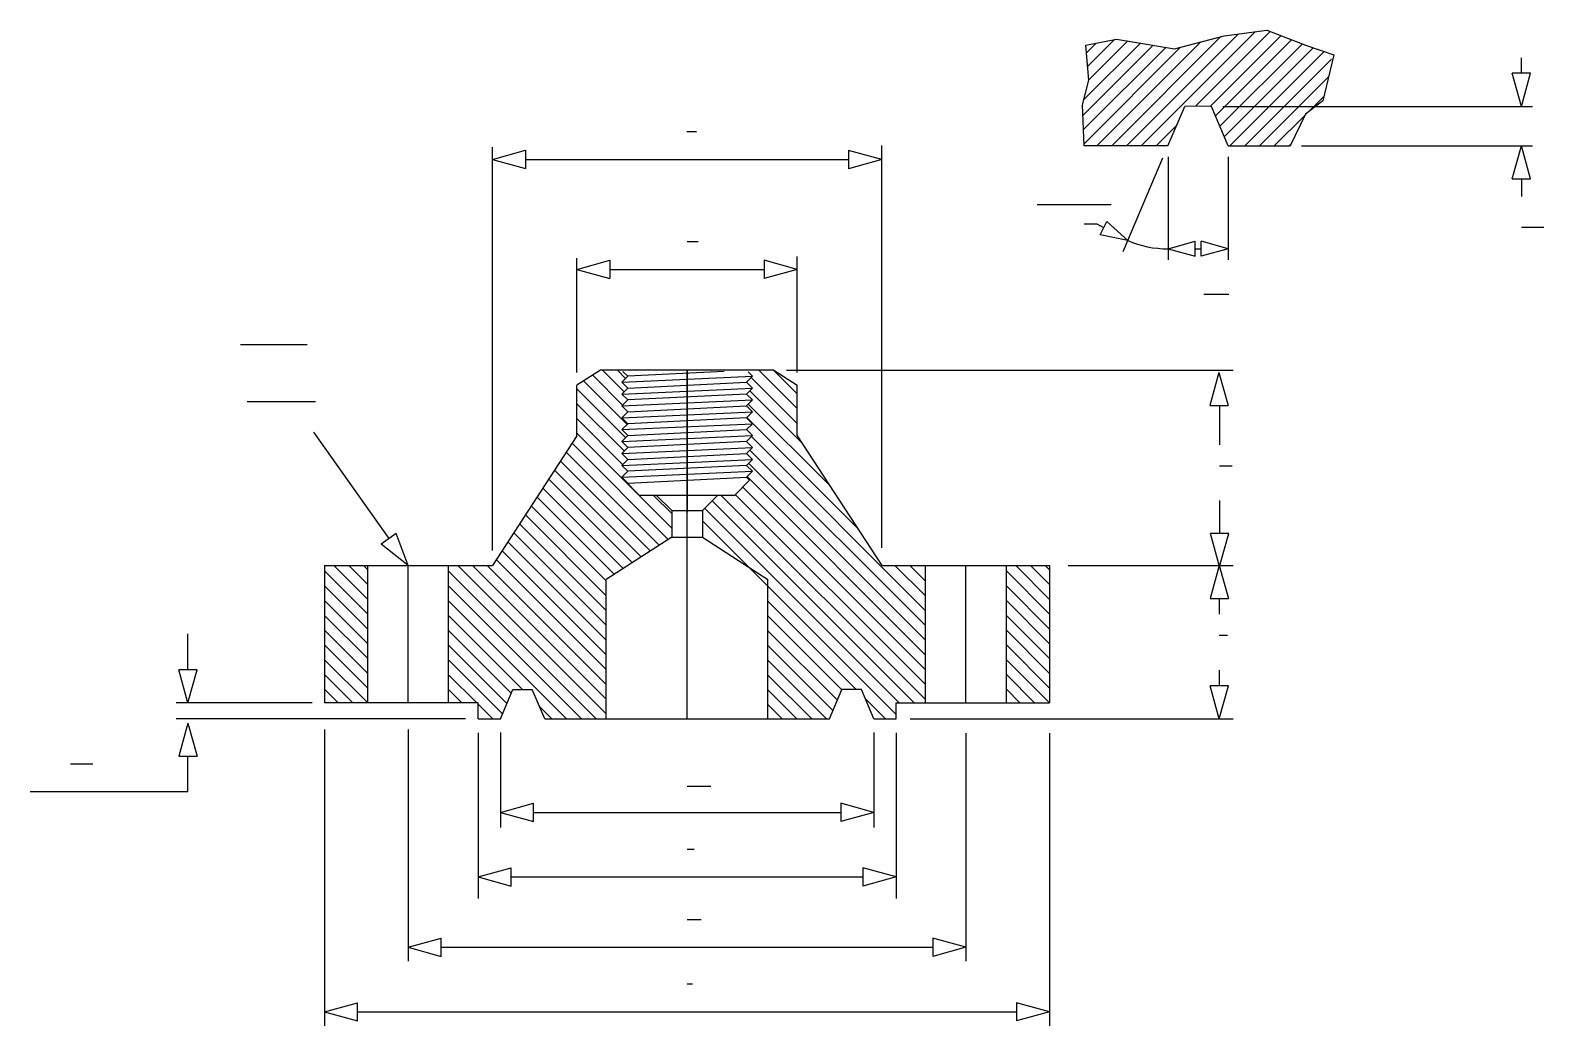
# Model space of a CAD drawing. Extents: x 360 to 1445, y 297 to 1011.
import ezdxf

# ---------------------------------------------------------------- set-up
doc = ezdxf.new("R2010")
doc.units = 0
doc.header["$MEASUREMENT"] = 0
for name, color, linetype in [('-1', 7, 'CONTINUOUS'), ('1', 7, 'CONTINUOUS'), ('4', 7, 'CONTINUOUS')]:
    doc.layers.add(name, color=color, linetype=linetype)

msp = doc.modelspace()

# ---------------------------------------------------------------- linework, layer by layer
at = {"layer": '-1', "color": 2, "linetype": 'Continuous'}
for p, q in [((1081.8, 886.5), (1134.8, 886.5)), ((510.2, 786.2), (558.2, 786.2)), ((515, 745.3), (564, 745.3))]:
    msp.add_line(p, q, dxfattribs=at)
at = {"layer": '-1', "color": 3, "linetype": 'Continuous'}
for p, q in [((616.9, 646.9), (563, 723.1)), ((621.9, 650.6), (611.3, 642.9)), ((630.6, 627.6), (611.3, 642.9)), ((630.6, 627.6), (621.9, 650.6))]:
    msp.add_line(p, q, dxfattribs=at)
at = {"layer": '1', "color": 4, "linetype": 'Continuous'}
for p, q in [((1156.4, 928.6), (1238.1, 1010.4)), ((1195.3, 957), (1248.9, 1010.6)), ((1114.4, 950.3), (1164.8, 1000.7)), ((1114.9, 940.2), (1173.9, 999.2)), ((1115, 961.5), (1155.8, 1002.3)), ((1115.3, 930), (1184.6, 999.3)), ((1117, 995.3), (1124, 1002.3)), ((1117.9, 985.6), (1137.2, 1004.9)), ((1118.8, 975.9), (1146.7, 1003.8)), ((1124.6, 928.6), (1199, 1003.1)), ((1135.2, 928.6), (1213.4, 1006.9)), ((1145.8, 928.6), (1226, 1008.8)), ((1205.8, 956.9), (1256.5, 1007.6)), ((1209.6, 950.1), (1264.2, 1004.6)), ((1212.8, 942.6), (1271.8, 1001.6)), ((1216, 935.2), (1279.6, 998.8)), ((1220, 928.6), (1287.5, 996.2)), ((1230.6, 928.6), (1292.8, 990.8)), ((1241.2, 928.6), (1290.8, 978.2)), ((1276, 952.8), (1287.5, 964.3)), ((1251.8, 928.6), (1273.6, 950.4)), ((1167, 928.6), (1181.9, 943.5)), ((1262.4, 928.6), (1263.9, 930.1)), ((787.6, 728.8), (756.4, 760)), ((784.4, 742.6), (762.9, 764.1)), ((785.4, 752.2), (770, 767.6)), ((786.4, 761.8), (780.6, 767.6)), ((909.6, 729.5), (876.6, 762.5)), ((909.6, 740.1), (882.1, 767.6)), ((909.6, 750.7), (892.7, 767.6)), ((786.5, 719.3), (751.6, 754.2)), ((912.6, 715.9), (875.6, 752.9)), ((785.5, 709.7), (751.6, 743.6)), ((932.5, 685.4), (874.5, 743.4)), ((784.4, 700.1), (751.6, 733)), ((952.4, 654.9), (873.5, 733.8)), ((819.6, 654.3), (751.6, 722.4)), ((1001.6, 595.1), (876.7, 720)), ((810.7, 642.1), (744, 708.8)), ((817.1, 646.3), (748.1, 715.2)), ((1001.6, 584.5), (875.7, 710.4)), ((797.7, 633.8), (735.6, 696)), ((804.2, 638), (739.8, 702.4)), ((1001.6, 573.9), (874.6, 700.9)), ((791.3, 629.7), (731.4, 689.5)), ((1001.6, 563.3), (873.6, 691.3)), ((778.4, 621.4), (723, 676.7)), ((784.8, 625.5), (727.2, 683.1)), ((819.6, 664.9), (806.4, 678.1)), ((993.4, 529.1), (848.5, 673.9)), ((1001.6, 531.5), (854.9, 678.1)), ((1001.6, 542.1), (865.2, 678.5)), ((1001.6, 552.7), (870.5, 683.8)), ((772.6, 605.9), (714.6, 663.9)), ((772.6, 616.5), (718.8, 670.3)), ((982.8, 529.1), (843.2, 668.6)), ((772.6, 595.3), (710.5, 657.5)), ((980.5, 520.8), (841.6, 659.7)), ((772.6, 574.1), (702.1, 644.6)), ((772.6, 584.7), (706.3, 651)), ((772.6, 552.9), (693.7, 631.8)), ((772.6, 563.5), (697.9, 638.2)), ((601.6, 592.7), (570.6, 623.7)), ((601.6, 603.3), (577.3, 627.6)), ((601.6, 613.9), (587.9, 627.6)), ((601.6, 624.5), (598.5, 627.6)), ((765.5, 517.6), (659.6, 623.5)), ((772.6, 521.1), (666.1, 627.6)), ((772.6, 531.7), (676.7, 627.6)), ((772.6, 542.3), (687.3, 627.6)), ((1001.6, 605.7), (979.7, 627.6)), ((1001.6, 616.3), (990.3, 627.6)), ((1090.6, 592.7), (1059.6, 623.7)), ((1090.6, 603.3), (1066.3, 627.6)), ((1090.6, 613.9), (1076.9, 627.6)), ((1090.6, 624.5), (1087.5, 627.6)), ((601.6, 582), (570.6, 613)), ((754.9, 517.6), (659.4, 613.1)), ((1090.6, 582), (1059.6, 613)), ((601.6, 571.4), (570.6, 602.4)), ((744.2, 517.6), (659.6, 602.2)), ((952, 538.6), (888.6, 602)), ((1090.6, 571.4), (1059.6, 602.4)), ((601.6, 560.8), (570.6, 591.8)), ((712.6, 538.6), (659.6, 591.6)), ((941.6, 538.5), (888.6, 591.4)), ((1090.6, 560.8), (1059.6, 591.8)), ((601.6, 550.2), (570.6, 581.2)), ((704.5, 536.1), (659.6, 581)), ((938.4, 531), (888.6, 580.8)), ((1090.6, 550.2), (1059.6, 581.2)), ((601.6, 539.6), (570.6, 570.6)), ((701.4, 528.6), (659.6, 570.4)), ((935.2, 523.6), (888.6, 570.2)), ((1090.6, 539.6), (1059.6, 570.6)), ((601.6, 529), (570.6, 560)), ((698.2, 521.2), (659.6, 559.8)), ((930.6, 517.6), (888.6, 559.6)), ((1090.6, 529), (1059.6, 560)), ((590.9, 529.1), (570.6, 549.4)), ((679.7, 529.1), (659.6, 549.2)), ((920, 517.6), (888.6, 549)), ((1079.9, 529.1), (1059.6, 549.4)), ((580.3, 529.1), (570.6, 538.8)), ((669.1, 529.1), (659.6, 538.6)), ((909.4, 517.6), (888.6, 538.4)), ((973, 517.6), (958.2, 532.4)), ((1069.3, 529.1), (1059.6, 538.8)), ((691.2, 517.6), (680.7, 528.1)), ((733.6, 517.6), (724.7, 526.5)), ((898.8, 517.6), (888.6, 527.8))]:
    msp.add_line(p, q, dxfattribs=at)
at = {"layer": '4', "color": 7, "linetype": 'Continuous'}
for p, q in [((1215.9, 1007.5), (1246.5, 1011.5)), ((1246.5, 1011.5), (1274.8, 1000.5)), ((1116.5, 1000.9), (1138.5, 1005.2)), ((1118.8, 975.7), (1116.5, 1000.9)), ((1138.5, 1005.2), (1180.1, 998.1)), ((1180.1, 998.1), (1215.9, 1007.5)), ((1274.8, 1000.5), (1294.5, 993.8)), ((1294.5, 993.8), (1286.6, 960.8)), ((1114.1, 958), (1118.8, 975.7)), ((1115.4, 928.6), (1114.1, 958)), ((1175.5, 928.6), (1187.6, 956.9)), ((1206.8, 956.9), (1187.7, 957.1)), ((1218.8, 928.6), (1206.8, 956.9)), ((1286.6, 960.8), (1274.1, 951.3)), ((1274.1, 951.3), (1263.2, 928.6)), ((1175.6, 928.6), (1115.4, 928.6)), ((1218.8, 928.6), (1263.2, 928.6)), ((768.4, 767.6), (751.6, 756.9)), ((892.8, 767.6), (768.4, 767.6)), ((788, 763.3), (783.8, 759.1)), ((784.5, 766.8), (788, 763.3)), ((857.3, 766.8), (788, 763.3)), ((877.5, 763.3), (873.2, 759.1)), ((874.4, 766.4), (877.5, 763.3)), ((892.8, 767.6), (909.6, 756.9)), ((751.6, 720.5), (751.6, 756.9)), ((783.8, 759.1), (788, 754.8)), ((788, 754.8), (783.8, 750.5)), ((783.8, 750.5), (788, 746.3)), ((788, 754.8), (873.2, 759.1)), ((873.2, 750.5), (788, 746.3)), ((873.2, 759.1), (877.5, 754.8)), ((877.5, 754.8), (873.2, 750.5)), ((873.2, 750.5), (877.5, 746.3)), ((909.6, 720.5), (909.6, 756.9)), ((788, 746.3), (783.8, 742)), ((783.8, 742), (788, 737.8)), ((788, 737.8), (873.2, 742)), ((877.5, 746.3), (873.2, 742)), ((873.2, 742), (877.5, 737.8)), ((788, 737.8), (783.8, 733.5)), ((783.8, 733.5), (788, 729.3)), ((788, 729.3), (783.8, 725)), ((873.2, 733.5), (788, 729.3)), ((877.5, 737.8), (873.2, 733.5)), ((873.2, 733.5), (877.5, 729.3)), ((877.5, 729.3), (873.2, 725)), ((751.6, 720.5), (691, 627.6)), ((783.8, 725), (788, 720.7)), ((788, 720.7), (783.8, 716.5)), ((783.8, 716.5), (788, 712.2)), ((788, 720.7), (873.2, 725)), ((873.2, 716.5), (788, 712.2)), ((873.2, 725), (877.5, 720.7)), ((877.5, 720.7), (873.2, 716.5)), ((873.2, 716.5), (877.5, 712.2)), ((909.6, 720.5), (970.2, 627.6)), ((788, 712.2), (783.8, 708)), ((783.8, 708), (788, 703.7)), ((788, 703.7), (873.2, 708)), ((877.5, 712.2), (873.2, 708)), ((873.2, 708), (877.5, 703.7)), ((788, 703.7), (783.8, 699.4)), ((783.8, 699.4), (788, 695.2)), ((788, 695.2), (783.8, 690.9)), ((873.2, 699.4), (788, 695.2)), ((877.5, 703.7), (873.2, 699.4)), ((873.2, 699.4), (877.5, 695.2)), ((877.5, 695.2), (873.2, 690.9)), ((783.8, 690.9), (788, 686.7)), ((796.3, 678.1), (786, 688.5)), ((788, 686.7), (873.2, 690.9)), ((864.9, 678.1), (875.4, 688.7)), ((873.2, 690.9), (875.4, 688.7)), ((796.3, 678.1), (864.9, 678.1)), ((819.6, 667), (808.5, 678.1)), ((841.6, 667), (852.7, 678.1)), ((819.6, 667), (841.6, 667)), ((819.6, 667), (819.6, 647.9)), ((841.6, 667), (841.6, 647.9)), ((819.6, 647.9), (772.6, 617.6)), ((819.6, 647.9), (841.6, 647.9)), ((841.6, 647.9), (888.6, 617.6)), ((570.6, 627.6), (570.6, 529.1)), ((570.6, 627.6), (691, 627.6)), ((601.6, 529.1), (601.6, 627.6)), ((659.6, 529.1), (659.6, 627.6)), ((970.2, 627.6), (1090.6, 627.6)), ((1001.6, 529.1), (1001.6, 627.6)), ((1059.6, 529.1), (1059.6, 627.6)), ((1090.6, 627.6), (1090.6, 529.1)), ((772.6, 517.6), (772.6, 617.6)), ((888.6, 517.6), (888.6, 617.6)), ((696.7, 517.6), (705.6, 538.6)), ((705.6, 538.6), (719.6, 538.6)), ((728.5, 517.6), (719.6, 538.6)), ((932.7, 517.6), (941.6, 538.6)), ((955.6, 538.6), (941.6, 538.6)), ((964.5, 517.6), (955.6, 538.6)), ((680.7, 529.1), (570.6, 529.1)), ((680.7, 517.6), (680.7, 529.1)), ((980.5, 529.1), (1090.6, 529.1)), ((980.5, 517.6), (980.5, 529.1)), ((680.7, 517.6), (696.7, 517.6)), ((728.5, 517.6), (932.7, 517.6)), ((964.5, 517.6), (980.5, 517.6))]:
    msp.add_line(p, q, dxfattribs=at)
at = {"layer": '4', "color": 3, "linetype": 'Continuous'}
for p, q in [((1429, 980.6), (1429, 991.7)), ((1429, 956.9), (1422.5, 980.6)), ((1435.6, 980.6), (1422.5, 980.6)), ((1429, 956.9), (1435.6, 980.6)), ((1214.8, 956.9), (1437, 956.9)), ((691, 638.4), (691, 927.7)), ((691, 918.8), (714.7, 925.4)), ((714.7, 925.4), (714.7, 912.3)), ((714.7, 925.4), (714.7, 912.3)), ((970.2, 918.7), (946.5, 925.3)), ((946.5, 925.3), (946.5, 912.1)), ((970.2, 640.2), (970.2, 928.8)), ((1271.2, 928.6), (1437, 928.6)), ((1422.5, 904.9), (1429, 928.6)), ((1435.6, 904.9), (1429, 928.6)), ((691, 918.8), (714.7, 912.3)), ((714.7, 918.7), (946.5, 918.7)), ((970.2, 918.7), (946.5, 912.1)), ((1143.4, 852.9), (1171.8, 919.9)), ((1175.6, 920.6), (1175.6, 846.9)), ((1218.8, 920.6), (1218.8, 846.9)), ((1422.5, 904.9), (1435.6, 904.9)), ((1429, 904.9), (1429, 892.2)), ((1124.7, 872.3), (1115.3, 872.3)), ((1129.4, 869.8), (1124.7, 872.3)), ((1126.8, 864.7), (1131.7, 874.3)), ((1146.7, 860.7), (1131.7, 874.3)), ((1146.7, 860.7), (1126.8, 864.7)), ((1175.6, 854.8), (1195, 860.2)), ((1195, 849.4), (1195, 860.2)), ((1199.3, 849.4), (1199.3, 860.2)), ((1218.8, 854.8), (1199.3, 860.2)), ((751.6, 765.9), (751.6, 848)), ((909.6, 765.9), (909.6, 849.2)), ((1175.6, 854.8), (1195, 849.4)), ((1195, 854.8), (1199.3, 854.8)), ((1218.8, 854.8), (1199.3, 849.4)), ((751.6, 840), (775.3, 846.6)), ((751.6, 840), (775.3, 833.5)), ((775.3, 846.6), (775.3, 833.5)), ((775.3, 846.6), (775.3, 833.5)), ((775.3, 840), (885.9, 840)), ((909.6, 840), (885.9, 846.6)), ((885.9, 846.6), (885.9, 833.5)), ((909.6, 840), (885.9, 833.5)), ((901.8, 767.6), (1222.3, 767.6)), ((1212.1, 766.1), (1205.6, 742.4)), ((1212.1, 766.1), (1218.7, 742.4)), ((1205.6, 742.4), (1218.7, 742.4)), ((1212.5, 742.4), (1212.5, 714.1)), ((1212.5, 674.1), (1212.5, 650.5)), ((1212.5, 626.8), (1206, 650.5)), ((1219.1, 650.5), (1206, 650.5)), ((1212.5, 626.8), (1219.1, 650.5)), ((1104, 627.6), (1222.3, 627.6)), ((1212.3, 627.6), (1205.8, 603.9)), ((1212.3, 627.6), (1218.9, 603.9)), ((1205.8, 603.9), (1218.9, 603.9)), ((1212.3, 603.9), (1212.3, 592.6)), ((472.5, 552.8), (472.5, 578.5)), ((472.5, 529.1), (466, 552.8)), ((479.1, 552.8), (466, 552.8)), ((472.5, 529.1), (479.1, 552.8)), ((1212.3, 552.6), (1212.3, 541.3)), ((1212.3, 517.6), (1205.8, 541.3)), ((1218.9, 541.3), (1205.8, 541.3)), ((1212.3, 517.6), (1218.9, 541.3)), ((561.6, 529.1), (464.2, 529.1)), ((671.7, 517.6), (464.2, 517.6)), ((472.5, 514.6), (466, 490.9)), ((472.5, 514.6), (479.1, 490.9)), ((990.5, 517.6), (1222.3, 517.6)), ((570.6, 510), (570.6, 297.5)), ((630.6, 510), (630.6, 343.7)), ((680.7, 507.6), (680.7, 388.8)), ((696.7, 507.8), (696.7, 439.6)), ((964.5, 507.8), (964.5, 439.6)), ((980.5, 507.6), (980.5, 388.8)), ((1030.6, 507.4), (1030.6, 343.7)), ((1090.6, 507.4), (1090.6, 297.5)), ((466, 490.9), (479.1, 490.9)), ((472.5, 465.2), (472.5, 490.9)), ((472.5, 465.2), (359.5, 465.2)), ((696.7, 450.5), (720.4, 457.1)), ((720.4, 444), (720.4, 457.1)), ((964.5, 450.5), (940.8, 457.1)), ((940.8, 457.1), (940.8, 444)), ((696.7, 450.5), (720.4, 444)), ((720.4, 450.5), (940.8, 450.5)), ((964.5, 450.5), (940.8, 444)), ((680.7, 404.2), (704.5, 410.7)), ((680.7, 404.2), (704.5, 397.6)), ((704.5, 397.6), (704.5, 410.7)), ((704.5, 404.2), (956.7, 404.2)), ((980.5, 404.2), (956.7, 410.7)), ((956.7, 410.7), (956.7, 397.6)), ((980.5, 404.2), (956.7, 397.6)), ((630.6, 353.7), (654.3, 360.3)), ((654.3, 347.2), (654.3, 360.3)), ((1030.6, 353.7), (1006.9, 360.3)), ((1006.9, 360.3), (1006.9, 347.2)), ((630.6, 353.7), (654.3, 347.2)), ((654.3, 353.7), (1006.9, 353.7)), ((1030.6, 353.7), (1006.9, 347.2)), ((570.6, 307.5), (594.3, 314)), ((570.6, 307.5), (594.3, 300.9)), ((594.3, 300.9), (594.3, 314)), ((594.3, 307.5), (1066.9, 307.5)), ((1090.6, 307.5), (1066.9, 314)), ((1066.9, 314), (1066.9, 300.9)), ((1090.6, 307.5), (1066.9, 300.9))]:
    msp.add_line(p, q, dxfattribs=at)
at = {"layer": '4', "color": 5, "linetype": 'Continuous'}
for p, q in [((830.4, 938.8), (837.4, 938.8)), ((1429, 870.2), (1445, 870.2)), ((830.6, 860), (838.6, 860)), ((1201.2, 822.1), (1219.2, 822.1)), ((1212.5, 699.1), (1221.5, 699.1)), ((1212.3, 577.6), (1218.3, 577.6)), ((388.4, 485.3), (404.4, 485.3)), ((830.6, 469.2), (847.6, 469.2)), ((830.6, 424.2), (835.6, 424.2)), ((830.6, 373.7), (840.6, 373.7)), ((830.6, 327.5), (834.6, 327.5))]:
    msp.add_line(p, q, dxfattribs=at)
at = {"layer": '4', "color": 4, "linetype": 'Continuous'}
for p, q in [((783.8, 759.1), (877.5, 763.3)), ((830.6, 517.6), (830.6, 767.6)), ((830.6, 767.6), (830.6, 665.8)), ((830.6, 767.6), (830.6, 688.2)), ((783.8, 750.5), (877.5, 754.8)), ((783.8, 742), (877.5, 746.3)), ((783.8, 733.5), (877.5, 737.8)), ((783.8, 725), (877.5, 729.3)), ((783.8, 716.5), (877.5, 720.7)), ((783.8, 708), (877.5, 712.2)), ((783.8, 699.4), (877.5, 703.7)), ((783.8, 690.9), (877.5, 695.2)), ((630.6, 529.1), (630.6, 627.6)), ((1030.6, 529.1), (1030.6, 627.6))]:
    msp.add_line(p, q, dxfattribs=at)
at = {"layer": '4', "color": 3, "linetype": 'Continuous'}
msp.add_arc((1175.6, 928.6), 73.9, 246.9713, 270, dxfattribs=at)

doc.saveas('drawing.dxf')
